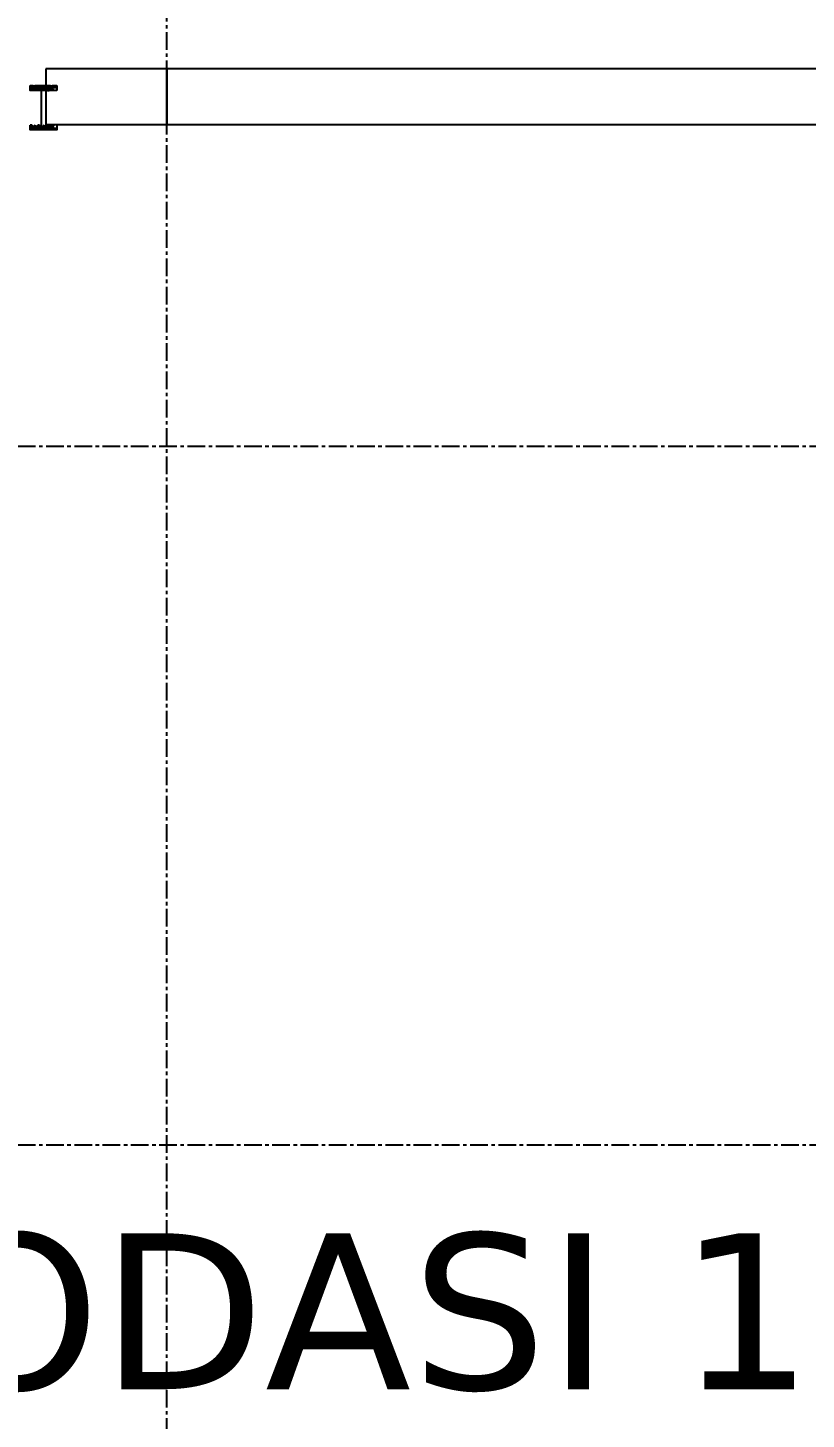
# Model space of a CAD drawing. Header units: centimetres. Extents: x -135 to 5324, y -1304 to 1609.
# Drawn here: x 744 to 883.9, y 460.7 to 710.6 of the extents above; entities that cross this region are included whole.
import ezdxf
from ezdxf.enums import TextEntityAlignment as Align

# ---------------------------------------------------------------- set-up
doc = ezdxf.new("R2010")
doc.units = ezdxf.units.CM
doc.linetypes.add('CENTER', pattern=[5.08, 3.175, -0.635, 0.635, -0.635])
for name, color, linetype in [('AKS', 4, 'CENTER'), ('IC_DUVAR_100', 30, 'Continuous'), ('IC_KAPILAR', 7, 'Continuous'), ('ODA_ADLARI', 7, 'Continuous')]:
    doc.layers.add(name, color=color, linetype=linetype)
doc.styles.add('PORTMAN', font='DejaVuSans.ttf')

# ---------------------------------------------------------------- blocks, each defined once
blk = doc.blocks.new('kaynak-ic-kapi')
at = {"color": 133, "linetype": 'Continuous', "lineweight": 25, "true_color": 0x6ec1dd}
for p, q in [((54247.47, 7919.88), (54248.32, 7919.88)), ((54248.32, 7919.59), (54247.47, 7919.59)), ((54248.6, 7919.88), (54248.04, 7919.03)), ((54248.32, 7919.31), (54248.04, 7919.59)), ((54248.32, 7919.88), (54248.32, 7919.59)), ((54248.32, 7919.31), (54248.6, 7919.31)), ((54248.32, 7919.03), (54248.6, 7919.31)), ((54249.16, 7919.03), (54248.6, 7919.88)), ((54248.6, 7919.88), (54248.6, 7919.59)), ((54248.6, 7919.88), (54248.88, 7919.88)), ((54248.6, 7919.59), (54248.88, 7919.03)), ((54249.16, 7919.88), (54248.88, 7919.59)), ((54248.88, 7919.88), (54249.45, 7919.03)), ((54249.73, 7919.59), (54248.88, 7919.59)), ((54249.16, 7919.03), (54248.88, 7919.03)), ((54249.16, 7919.88), (54249.16, 7919.88)), ((54249.16, 7919.03), (54249.73, 7919.59)), ((54249.16, 7919.03), (54249.45, 7919.03)), ((54250.01, 7919.88), (54249.45, 7919.03)), ((54250.01, 7919.88), (54249.73, 7919.59)), ((54249.73, 7919.31), (54249.73, 7919.59)), ((54249.73, 7919.31), (54250.01, 7919.31)), ((54249.73, 7919.03), (54250.01, 7919.31)), ((54250.57, 7919.03), (54250.01, 7919.88)), ((54250.01, 7919.88), (54250.01, 7919.88)), ((54250.01, 7919.88), (54250.01, 7919.59)), ((54250.01, 7919.88), (54250.29, 7919.88)), ((54250.01, 7919.59), (54250.29, 7919.03)), ((54250.29, 7919.88), (54250.86, 7919.03)), ((54250.29, 7912.83), (54250.29, 7919.03)), ((54250.57, 7919.88), (54250.57, 7919.88)), ((54250.57, 7919.88), (54250.57, 7919.59)), ((54251.42, 7919.59), (54250.57, 7919.59)), ((54250.57, 7919.03), (54250.57, 7919.03)), ((54250.57, 7919.03), (54250.86, 7919.03)), ((54250.86, 7919.03), (54251.14, 7919.59)), ((54251.7, 7919.88), (54251.14, 7919.03)), ((54251.42, 7919.31), (54251.14, 7919.59)), ((54251.42, 7919.88), (54251.42, 7919.88)), ((54251.42, 7919.88), (54251.42, 7919.59)), ((54251.7, 7919.88), (54251.42, 7919.59)), ((54251.42, 7919.59), (54251.98, 7919.03)), ((54251.42, 7919.31), (54251.7, 7919.31)), ((54251.42, 7919.03), (54251.7, 7919.31)), ((54252.27, 7919.03), (54251.7, 7919.88)), ((54251.7, 7919.88), (54252.27, 7919.88)), ((54251.7, 7919.88), (54251.98, 7919.88)), ((54251.98, 7919.88), (54251.98, 7919.88)), ((54251.98, 7919.88), (54251.98, 7919.59)), ((54251.98, 7919.88), (54252.27, 7919.03)), ((54252.27, 7919.59), (54251.98, 7919.59)), ((54251.98, 7919.03), (54251.98, 7919.03)), ((54251.98, 7919.03), (54252.27, 7919.03)), ((54252.27, 7919.03), (54252.27, 7919.03)), ((54248.32, 7912.26), (54247.47, 7912.26)), ((54247.47, 7911.98), (54248.32, 7911.98)), ((54248.6, 7911.98), (54248.04, 7912.83)), ((54248.32, 7912.26), (54248.04, 7912.26)), ((54248.32, 7912.83), (54248.6, 7912.26)), ((54248.32, 7912.26), (54248.32, 7911.98)), ((54248.32, 7912.26), (54248.6, 7912.26)), ((54249.16, 7912.83), (54248.6, 7911.98)), ((54248.6, 7912.26), (54248.88, 7912.83)), ((54249.16, 7912.83), (54248.88, 7912.83)), ((54248.88, 7911.98), (54249.45, 7912.83)), ((54249.16, 7911.98), (54248.88, 7912.26)), ((54249.73, 7912.26), (54248.88, 7912.26)), ((54249.16, 7912.83), (54249.45, 7912.83)), ((54249.16, 7912.83), (54249.73, 7912.26)), ((54249.16, 7911.98), (54249.16, 7911.98)), ((54250.01, 7911.98), (54249.45, 7912.83)), ((54249.73, 7912.83), (54250.01, 7912.26)), ((54250.01, 7911.98), (54249.73, 7912.26)), ((54249.73, 7912.26), (54249.73, 7912.26)), ((54249.73, 7912.26), (54250.01, 7912.26)), ((54250.57, 7912.83), (54250.01, 7911.98)), ((54250.01, 7912.26), (54250.29, 7912.83)), ((54250.01, 7911.98), (54250.01, 7912.26)), ((54250.01, 7911.98), (54250.01, 7911.98)), ((54250.01, 7911.98), (54250.29, 7911.98)), ((54250.29, 7911.98), (54250.86, 7912.83)), ((54250.57, 7912.83), (54250.57, 7912.83)), ((54250.57, 7912.83), (54250.86, 7912.83)), ((54250.57, 7911.98), (54250.57, 7912.26)), ((54251.42, 7912.26), (54250.57, 7912.26)), ((54250.57, 7911.98), (54250.57, 7911.98)), ((54250.86, 7912.83), (54251.14, 7912.26)), ((54251.7, 7911.98), (54251.14, 7912.83)), ((54251.42, 7912.26), (54251.14, 7912.26)), ((54251.42, 7912.26), (54251.98, 7912.83)), ((54251.42, 7912.83), (54251.7, 7912.26)), ((54251.42, 7911.98), (54251.42, 7912.26)), ((54251.7, 7911.98), (54251.42, 7912.26)), ((54251.42, 7912.26), (54251.7, 7912.26)), ((54251.42, 7911.98), (54251.42, 7911.98)), ((54252.27, 7912.83), (54251.7, 7911.98)), ((54251.7, 7911.98), (54252.27, 7911.98)), ((54251.7, 7911.98), (54251.98, 7911.98)), ((54251.98, 7912.83), (54251.98, 7912.83)), ((54251.98, 7912.83), (54252.27, 7912.83)), ((54251.98, 7911.98), (54252.27, 7912.83)), ((54251.98, 7911.98), (54251.98, 7912.26)), ((54252.27, 7912.26), (54251.98, 7912.26)), ((54251.98, 7911.98), (54251.98, 7911.98)), ((54252.27, 7912.83), (54252.27, 7912.83))]:
    blk.add_line(p, q, dxfattribs=at)
for points in [[(54247.47, 7919.03), (54247.47, 7919.88), (54252.27, 7919.88), (54252.27, 7919.03)], [(54248.6, 7919.88), (54250.01, 7919.88), (54251.42, 7919.88)], [(54248.6, 7912.26), (54248.6, 7911.98), (54248.88, 7911.98)], [(54248.6, 7911.98), (54250.01, 7911.98), (54251.42, 7911.98)]]:
    blk.add_lwpolyline(points, dxfattribs=at)
blk.add_lwpolyline([(54247.47, 7912.83), (54252.27, 7912.83), (54252.27, 7911.98), (54247.47, 7911.98)], close=True, dxfattribs=at)
blk = doc.blocks.new('BOM_K01_IC_KAPI_ACIKLIK820')
at = {"layer": 'IC_KAPILAR'}
blk.add_blockref('kaynak-ic-kapi', (0, 0), dxfattribs=at)
blk = doc.blocks.new('BOM_I15_1255p0_IC_K01_SAG_ALT')
blk.add_lwpolyline([(0, 103.75), (10, 103.75), (10, 125.5), (0, 125.5)], close=True)
at = {"layer": 'IC_KAPILAR', "rotation": 270}
blk.add_blockref('BOM_K01_IC_KAPI_ACIKLIK820', (-7908.93, 54353.219), dxfattribs=at)
blk = doc.blocks.new('BOM_I14_1255p0_IC_DOLU')
blk.add_lwpolyline([(0, 0), (10, 0), (10, 125.5), (0, 125.5)], close=True)

msp = doc.modelspace()

# ---------------------------------------------------------------- linework, layer by layer
at = {"layer": 'AKS'}
for p, q in [((769, -35), (769, 1312)), ((-35, 635.5), (1196.5, 635.5)), ((-35, 510), (1196.5, 510))]:
    msp.add_line(p, q, dxfattribs=at)

# ---------------------------------------------------------------- block references
at = {"layer": 'IC_DUVAR_100', "rotation": 270}
for name, p in [('BOM_I15_1255p0_IC_K01_SAG_ALT', (643.5, 703.25)), ('BOM_I14_1255p0_IC_DOLU', (769, 703.25))]:
    msp.add_blockref(name, p, dxfattribs=at)

# ---------------------------------------------------------------- texts
at = {"layer": 'ODA_ADLARI', "style": 'PORTMAN'}
msp.add_text('YATAK ODASI 1', height=28, dxfattribs=at).set_placement((737.625, 480.125), align=Align.MIDDLE_CENTER)

doc.saveas('drawing.dxf')
